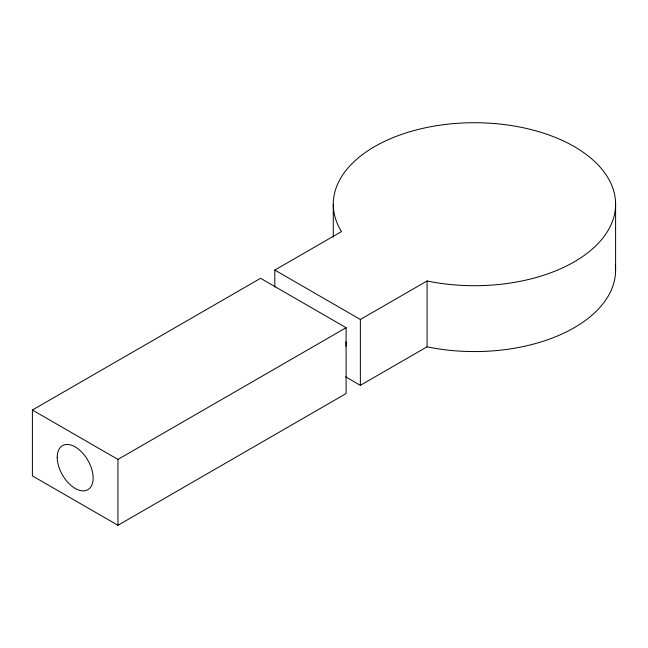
<?xml version="1.0" encoding="UTF-8"?>
<svg xmlns="http://www.w3.org/2000/svg" width="648" height="648" viewBox="0 0 648 648"><rect width="100%" height="100%" fill="white"/><g stroke="black" fill="none" stroke-linecap="round" stroke-linejoin="round"><path stroke-width="0.97" d="M32.4 410.03L260.553 278.308L346.105 327.702L346.105 393.563L117.952 525.285L32.4 475.891L32.4 410.03L117.952 459.424L346.105 327.702M274.809 270.07L341.52 231.563L340.767 230.413A141.159 81.502 0 0 1 459.076 123.201A141.159 81.502 0 0 1 614.758 213.087A141.159 81.502 0 0 1 429.065 281.386L427.073 280.957L360.361 319.472L274.809 270.07L274.809 287.04M345.522 376.763L360.361 385.333L427.073 346.818L429.065 347.247A141.159 81.502 0 0 0 615.3 264.749M615.6 204.217L615.6 270.078M427.073 280.957L427.073 346.818M360.361 319.472L360.361 385.333M333.283 204.217L333.283 237.144M117.952 459.424L117.952 525.285M345.862 341.893A10.085 5.824 60 0 1 345.862 346.162M57.21 457.286A25.41 14.669 60 0 0 84.159 490.811A25.41 14.669 60 0 0 84.159 454.872A25.41 14.669 60 0 0 57.21 457.286"/></g></svg>
